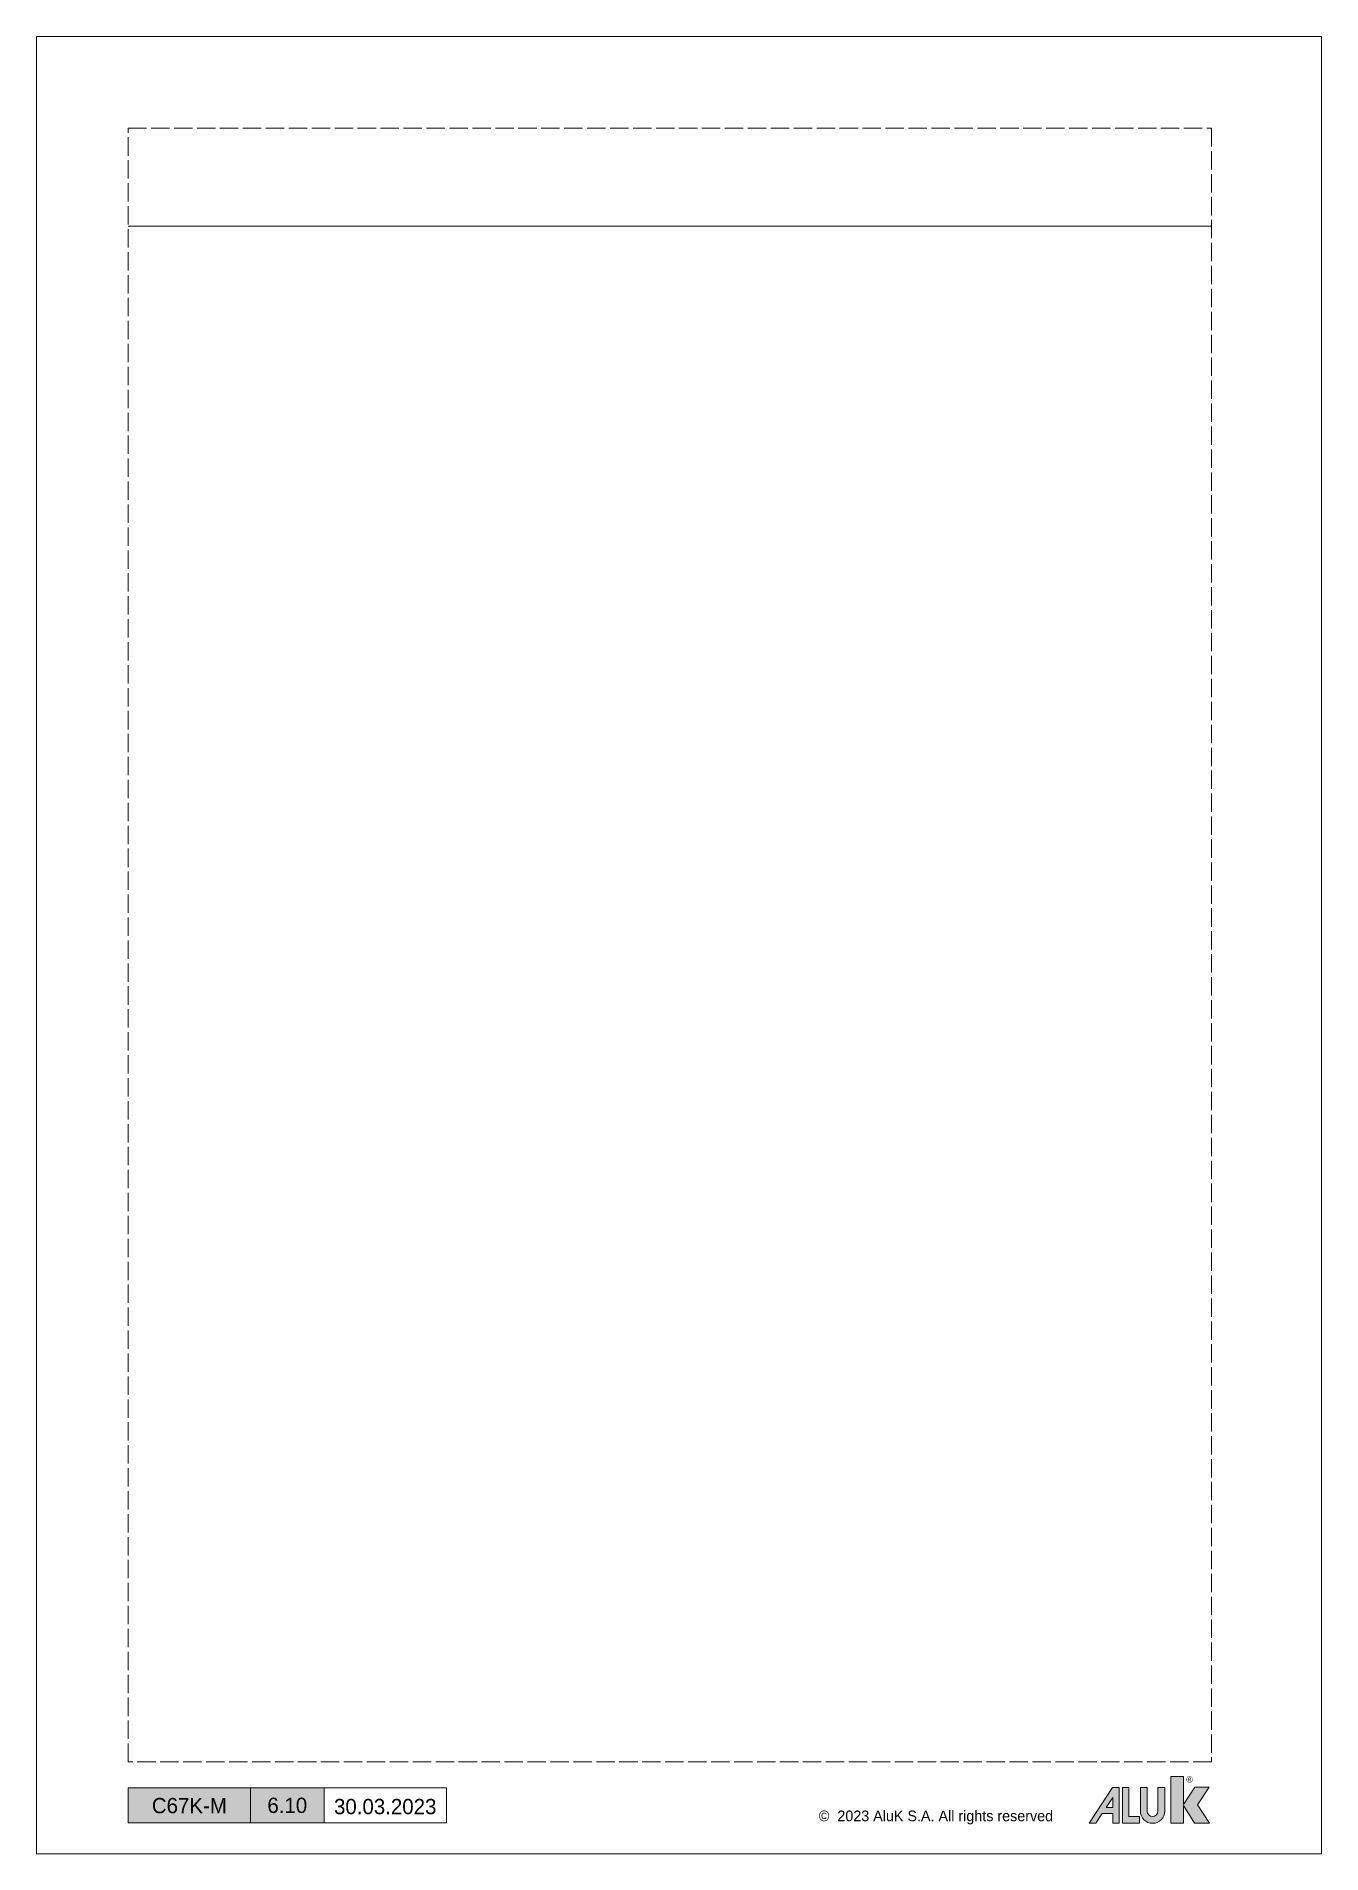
# Paper-space layout 'S6 10' of a CAD drawing. Header units: millimetres. Extents: x 180 to 390, y 30 to 327.
# The model-space entities are those that its viewports show. They can reach past a viewport. Long polylines and large blocks are cut down to what shows.
import ezdxf
from ezdxf.enums import TextEntityAlignment as Align

# ---------------------------------------------------------------- set-up
doc = ezdxf.new("R2010")
doc.units = ezdxf.units.MM
doc.header["$LTSCALE"] = 0.25
doc.header["$MEASUREMENT"] = 0
doc.linetypes.add('ACAD_ISO02W100', pattern=[15, 12, -3])
doc.layers.add('01_ALUK Logo', color=7, linetype='Continuous')
doc.layers.add('01_External Border', color=150, linetype='Continuous', lineweight=20)
doc.layers.add('01_Text', color=40, linetype='Continuous', lineweight=25)
doc.layers.add('01_Fill Border Grey', color=7, linetype='Continuous', true_color=0x555655)
doc.layers.add('01_Text [White]', color=7, linetype='Continuous', lineweight=25, true_color=0xffffff)
doc.layers.add('02_Block Frame', color=7, linetype='Continuous', lineweight=5, true_color=0xe2001a, plot=False)
doc.styles.add('ALUK Main&Secondary Titles', font='GOTHIC.TTF')
doc.styles.add('Aluk Text', font='GOTHIC.TTF')
doc.styles.get("Standard").update_dxf_attribs({"font": 'arial.ttf'})

# ---------------------------------------------------------------- blocks, each defined once
blk = doc.blocks.new('A$C14581')
at = {"layer": '01_Text', "insert": (0, -0.19), "char_height": 2, "attachment_point": 7, "style": 'Aluk Text'}
blk.add_mtext_dynamic_manual_height_columns('{\\fPoppins|b0|i0|c0|p2;\\H0.875x;©  2023 AluK S.A. All rights reserved}', width=51.3351, gutter_width=204.25, heights=[0], dxfattribs=at)
blk = doc.blocks.new('serie_')
at = {"layer": '01_Text [White]', "color": 7, "true_color": 0xffffff, "insert": (10, -2.87), "char_height": 2.5, "attachment_point": 5, "style": 'ALUK Main&Secondary Titles'}
blk.add_mtext_dynamic_manual_height_columns('{\\fPoppins|b0|i0|c0|p2;C67K-M}', width=20, gutter_width=12.5, heights=[0], dxfattribs=at)
blk = doc.blocks.new('AluK Logo')
at = {"layer": '01_ALUK Logo', "true_color": 0xe2001a}
h = blk.add_hatch(color=242, dxfattribs=at)
h.dxf.hatch_style = 1
h.paths.add_polyline_path([(18.02, 3.04), (19.92, 5.98), (17.56, 5.98), (15.66, 3.11), (15.66, 7.76), (13.58, 7.76), (13.58, 0), (15.66, 0), (15.66, 2.93), (17.53, 0), (20, 0)])
at = {"layer": '01_ALUK Logo', "true_color": 0x323338}
h = blk.add_hatch(color=250, dxfattribs=at)
h.dxf.hatch_style = 1
h.paths.add_polyline_path([(3.94, 0), (5.02, 0), (5.02, 5.96), (3.87, 5.96), (0, 0), (1.15, 0), (2.2, 1.63), (3.94, 1.63)])
h.paths.add_polyline_path([(3.95, 2.64), (2.86, 2.64), (3.95, 4.31)], flags=16)
h = blk.add_hatch(color=250, dxfattribs=at)
h.dxf.hatch_style = 1
h.paths.add_polyline_path([(6.62, 1.12), (6.62, 5.97), (5.53, 5.97), (5.53, 0), (8.38, 0), (8.38, 1.12)])
h = blk.add_hatch(color=250, dxfattribs=at)
h.dxf.hatch_style = 1
h.paths.add_polyline_path([(12.57, 5.97), (11.43, 5.97), (11.43, 2.02, -1), (9.65, 2.02), (9.65, 5.97), (8.52, 5.97), (8.52, 2.02, 0.999791), (12.57, 2.02)])
at = {"layer": '01_ALUK Logo', "color": 242, "lineweight": 0, "true_color": 0xe2001a}
blk.add_lwpolyline([(17.53, 0), (20, 0), (18.02, 3.04), (19.92, 5.98), (17.56, 5.98), (15.66, 3.11), (15.66, 7.76), (13.58, 7.76), (13.58, 0), (15.66, 0), (15.66, 2.93)], close=True, dxfattribs=at)
at = {"layer": '01_ALUK Logo', "color": 250, "lineweight": 0, "true_color": 0x323338}
for points in [[(2.2, 1.63), (3.94, 1.63), (3.94, 0), (5.02, 0), (5.02, 5.96), (3.87, 5.96), (0, 0), (1.15, 0)], [(2.86, 2.64), (3.95, 4.31), (3.95, 2.64)], [(8.38, 0), (8.38, 1.12), (6.62, 1.12), (6.62, 5.97), (5.53, 5.97), (5.53, 0)]]:
    blk.add_lwpolyline(points, close=True, dxfattribs=at)
blk.add_lwpolyline([(9.65, 2.02), (9.65, 5.97), (8.52, 5.97), (8.52, 2.02, 1), (12.57, 2.02), (12.57, 5.97), (11.43, 5.97), (11.43, 2.02, -1)], format="xyb", close=True, dxfattribs=at)
at = {"layer": '01_ALUK Logo', "color": 242, "lineweight": 0, "true_color": 0xe2001a, "insert": (16.69, 7.28), "char_height": 1.06, "attachment_point": 5}
blk.add_mtext_dynamic_manual_height_columns('®', width=0.2845, gutter_width=0.756, heights=[0], dxfattribs=at)

msp = doc.modelspace()

# ---------------------------------------------------------------- hatches: boundary and pattern name
at = {"layer": '01_Fill Border Grey', "ltscale": 0.25}
h = msp.add_hatch(color=256, dxfattribs=at)
h.dxf.hatch_style = 1
h.paths.add_polyline_path([(2387.001, 5.033), (2355.001, 5.033), (2355.001, 10.778), (2387.001, 10.778)])

# ---------------------------------------------------------------- linework, layer by layer
at = {"layer": '01_External Border'}
for points in [[(2375.001, 5.033), (2355.001, 5.033), (2355.001, 10.778), (2375.001, 10.778)], [(2387.001, 5.033), (2375.001, 5.033), (2375.001, 10.778), (2387.001, 10.778)], [(2407.001, 5.033), (2387.001, 5.033), (2387.001, 10.778), (2407.001, 10.778)]]:
    msp.add_lwpolyline(points, close=True, dxfattribs=at)
at = {"layer": '02_Block Frame'}
msp.add_lwpolyline([(2340, 0), (2340, 297), (2550, 297), (2550, 0)], close=True, dxfattribs=at)
at = {"layer": '02_Block Frame', "linetype": 'ACAD_ISO02W100'}
for points in [[(2355, 15), (2355, 282), (2532, 282), (2532, 15)], [(2355.001, 266), (2532.001, 266), (2532.001, 266), (2355.001, 266)]]:
    msp.add_lwpolyline(points, close=True, dxfattribs=at)

# ---------------------------------------------------------------- block references
at = {"layer": '01_ALUK Logo', "xscale": 0.9841678626162992, "yscale": 0.9841678626162992, "zscale": 0.9841678626162992}
msp.add_blockref('AluK Logo', (2512, 4.965), dxfattribs=at)
at = {"layer": '01_Text'}
msp.add_blockref('A$C14581', (2467.852, 4.965), dxfattribs=at)
at = {"layer": '01_Text [White]', "color": 7, "true_color": 0xffffff}
msp.add_blockref('serie_', (2355.001, 10.71), dxfattribs=at)

# ---------------------------------------------------------------- texts
at = {"layer": '01_Text', "style": 'ALUK Main&Secondary Titles'}
msp.add_attdef('30.03.2023', text='', height=2.5, dxfattribs=at).set_placement((2397.001, 7.703), align=Align.MIDDLE)
at = {"layer": '01_Text [White]', "color": 7, "ltscale": 0.25, "true_color": 0xffffff, "style": 'Aluk Text'}
msp.add_attdef('6.10', text='', height=2.5, dxfattribs=at).set_placement((2381.001, 7.903), align=Align.MIDDLE)

psp = doc.layouts.new('S6 10')

# ---------------------------------------------------------------- viewports
at = {"layer": '02_Block Frame', "ltscale": 0.25, "view_target_point": (188.35, -234.995)}
psp.add_viewport(center=(285.1, 178.39), size=(210, 297), view_center_point=(2256.65, 383.495), view_height=297, dxfattribs=at)

doc.saveas('drawing.dxf')
